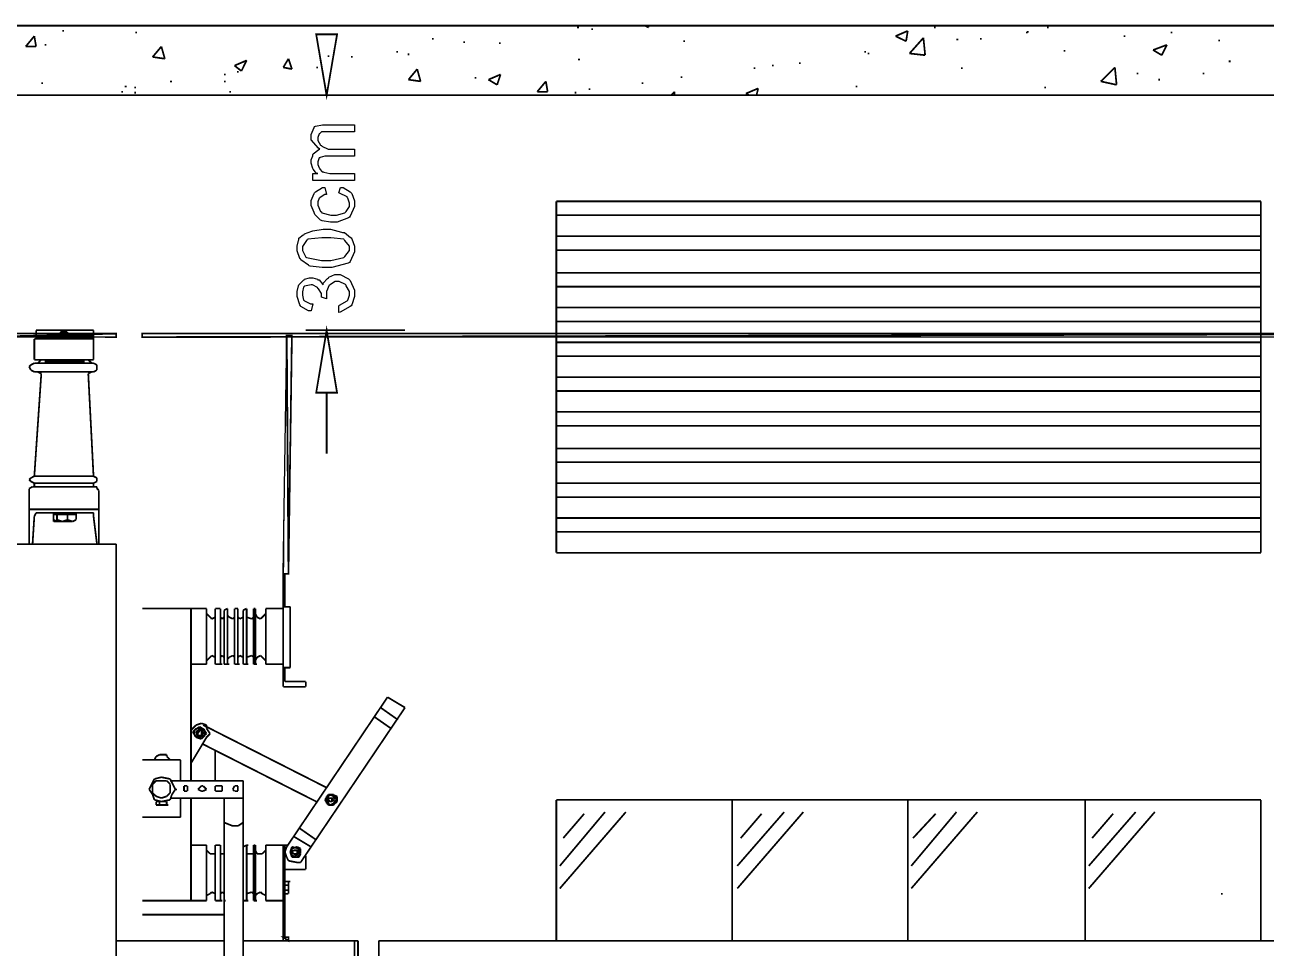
# Model space of a CAD drawing. Extents: x 219 to 1226, y 175 to 465.
# Drawn here: x 317.16 to 347.42, y 239.62 to 262.12 of the extents above; entities that cross this region are included whole.
import ezdxf

# ---------------------------------------------------------------- set-up
doc = ezdxf.new("R2010")
doc.units = 0
doc.header["$MEASUREMENT"] = 0
for name, color, linetype in [('C00-00-00-BLACK', 7, 'Continuous'), ('C00-7E-FF', 150, 'Continuous'), ('C00-FF-00', 3, 'Continuous'), ('C00-FF-FF', 4, 'Continuous'), ('CFF-00-00', 1, 'Continuous'), ('CFF-7E-00', 30, 'Continuous')]:
    doc.layers.add(name, color=color, linetype=linetype)

msp = doc.modelspace()

# ---------------------------------------------------------------- linework, layer by layer
at = {"layer": 'C00-00-00-BLACK', "const_width": 0.0423}
for points in [[(232.744, 262.098), (408.666, 262.098)], [(330.628, 262.055), (330.674, 262.055)], [(332.285, 262.098), (332.369, 262.055)], [(332.369, 262.055), (332.369, 262.098)], [(334.404, 262.098), (334.488, 262.098)], [(334.488, 262.098), (334.447, 262.098)], [(339.325, 262.055), (339.368, 262.055)], [(342.08, 262.055), (342.122, 262.055)], [(317.186, 261.59), (317.396, 261.844)], [(317.439, 261.59), (317.396, 261.844)], [(318.077, 261.971), (318.118, 261.971)], [(319.857, 261.929), (319.899, 261.929)], [(327.109, 261.802), (327.109, 261.759)], [(330.97, 262.014), (331.011, 262.014)], [(338.391, 261.844), (338.687, 261.971)], [(338.391, 261.844), (338.646, 261.718)], [(338.646, 261.718), (338.687, 261.971)], [(338.73, 261.421), (339.069, 261.802)], [(339.111, 261.379), (339.069, 261.802)], [(339.875, 261.759), (339.917, 261.759)], [(340.469, 261.802), (340.469, 261.759)], [(341.571, 261.929), (341.614, 261.929)], [(341.614, 261.971), (341.614, 261.929)], [(343.947, 261.844), (343.99, 261.844)], [(345.093, 261.929), (345.135, 261.929)], [(346.279, 261.759), (346.279, 261.718)], [(317.186, 261.59), (317.439, 261.59)], [(317.65, 261.632), (317.692, 261.632)], [(320.28, 261.336), (320.493, 261.59)], [(320.577, 261.293), (320.493, 261.59)], [(326.217, 261.463), (326.26, 261.463)], [(327.874, 261.718), (327.874, 261.675)], [(328.721, 261.675), (328.762, 261.675)], [(333.216, 261.718), (333.259, 261.718)], [(337.626, 261.463), (337.669, 261.463)], [(342.505, 261.505), (342.505, 261.463)], [(344.668, 261.505), (345.005, 261.632)], [(344.668, 261.505), (344.879, 261.379)], [(344.879, 261.379), (345.005, 261.632)], [(320.28, 261.336), (320.577, 261.293)], [(322.276, 261.125), (322.572, 261.252)], [(322.276, 261.125), (322.444, 260.994)], [(322.444, 260.994), (322.572, 261.252)], [(323.464, 261.082), (323.591, 261.293)], [(323.675, 261.04), (323.591, 261.293)], [(324.564, 261.379), (324.564, 261.336)], [(325.117, 261.336), (325.159, 261.336)], [(326.516, 261.421), (326.516, 261.379)], [(330.674, 261.293), (330.674, 261.252)], [(335.38, 261.125), (335.422, 261.125)], [(336.058, 261.209), (336.058, 261.166)], [(337.711, 261.421), (337.754, 261.421)], [(338.73, 261.421), (339.111, 261.379)], [(346.535, 261.252), (346.535, 261.209)], [(322.021, 260.91), (322.064, 260.91)], [(322.36, 260.994), (322.36, 260.953)], [(323.464, 261.082), (323.675, 261.04)], [(324.267, 261.082), (324.31, 261.082)], [(326.516, 260.783), (326.729, 261.04)], [(326.812, 260.741), (326.729, 261.04)], [(328.128, 260.826), (328.17, 260.826)], [(328.466, 260.783), (328.762, 260.91)], [(328.678, 260.657), (328.762, 260.91)], [(333.173, 260.868), (333.173, 260.826)], [(334.954, 261.082), (334.954, 261.04)], [(340.003, 261.082), (340.003, 261.04)], [(343.394, 260.741), (343.736, 261.082)], [(343.778, 260.657), (343.736, 261.082)], [(344.286, 260.953), (344.286, 260.91)], [(345.897, 260.953), (345.897, 260.91)], [(317.566, 260.698), (317.609, 260.698)], [(319.602, 260.614), (319.645, 260.614)], [(319.857, 260.614), (319.857, 260.571)], [(320.706, 260.741), (320.749, 260.741)], [(322.021, 260.741), (322.064, 260.741)], [(326.516, 260.783), (326.812, 260.741)], [(328.466, 260.783), (328.678, 260.657)], [(329.654, 260.487), (329.866, 260.741)], [(329.909, 260.487), (329.866, 260.741)], [(330.927, 260.571), (330.927, 260.53)], [(332.2, 260.698), (332.242, 260.698)], [(334.743, 260.445), (335.042, 260.571)], [(334.999, 260.402), (335.042, 260.571)], [(337.415, 260.614), (337.458, 260.614)], [(342.037, 260.614), (342.037, 260.571)], [(343.394, 260.741), (343.778, 260.657)], [(344.795, 260.783), (344.836, 260.783)], [(242.202, 260.402), (399.208, 260.402)], [(319.518, 260.487), (319.561, 260.487)], [(319.857, 260.487), (319.857, 260.445)], [(322.148, 260.487), (322.19, 260.487)], [(324.48, 260.402), (324.522, 260.402)], [(325.625, 260.402), (325.667, 260.402)], [(329.654, 260.487), (329.909, 260.487)], [(330.585, 260.487), (330.585, 260.445)], [(332.92, 260.402), (333.004, 260.487)], [(333.004, 260.402), (333.004, 260.487)], [(334.743, 260.445), (334.827, 260.402)], [(342.08, 260.402), (342.122, 260.402)], [(330.12, 249.255), (330.12, 257.818)], [(347.297, 257.818), (330.12, 257.818)], [(347.297, 249.255), (347.297, 257.818)], [(347.297, 249.255), (347.297, 257.818)], [(317.396, 254.468), (317.396, 253.959)], [(317.396, 254.468), (318.839, 254.468)], [(317.439, 254.51), (317.439, 254.679)], [(317.439, 254.679), (318.839, 254.679)], [(317.439, 254.679), (317.439, 254.468)], [(317.439, 254.552), (318.839, 254.552)], [(317.439, 254.51), (318.839, 254.51)], [(318.204, 254.637), (318.034, 254.637)], [(318.034, 254.552), (318.034, 254.637)], [(318.034, 254.637), (318.077, 254.637)], [(318.077, 254.637), (318.161, 254.637)], [(318.161, 254.637), (318.077, 254.637)], [(318.077, 254.51), (318.077, 254.468)], [(318.204, 254.637), (318.161, 254.637)], [(318.161, 254.51), (318.161, 254.468)], [(318.204, 254.552), (318.204, 254.637)], [(318.839, 254.51), (318.839, 254.679)], [(318.839, 254.679), (318.839, 254.468)], [(318.839, 254.468), (318.839, 253.959)], [(317.396, 253.875), (317.312, 253.832)], [(317.396, 253.959), (318.839, 253.959)], [(317.396, 253.875), (318.839, 253.875)], [(317.396, 253.875), (317.482, 253.875)], [(317.482, 253.875), (317.566, 253.959)], [(317.65, 253.917), (318.627, 253.917)], [(318.796, 253.875), (318.711, 253.959)], [(318.839, 253.875), (318.796, 253.875)], [(318.923, 253.832), (318.839, 253.875)], [(317.312, 253.832), (317.27, 253.79)], [(317.27, 253.79), (317.312, 253.706)], [(317.312, 253.706), (317.396, 253.663)], [(317.396, 253.663), (318.839, 253.663)], [(317.396, 253.663), (317.482, 253.663)], [(317.566, 253.62), (317.396, 251.121)], [(317.482, 253.663), (317.566, 253.62)], [(317.65, 253.663), (318.627, 253.663)], [(318.796, 253.663), (318.711, 253.62)], [(318.839, 251.121), (318.711, 253.62)], [(318.839, 253.663), (318.796, 253.663)], [(318.839, 253.663), (318.923, 253.706)], [(318.923, 253.79), (318.923, 253.832)], [(318.923, 253.706), (318.923, 253.79)], [(317.312, 251.078), (317.27, 251.037)], [(317.27, 251.037), (317.312, 250.994)], [(317.353, 250.864), (317.27, 250.821)], [(317.396, 251.121), (317.312, 251.078)], [(317.312, 250.994), (317.396, 250.951)], [(317.353, 250.864), (318.923, 250.864)], [(317.396, 251.121), (318.839, 251.121)], [(317.396, 250.864), (317.396, 250.951)], [(317.396, 250.951), (318.839, 250.951)], [(318.923, 251.078), (318.839, 251.121)], [(318.839, 250.951), (318.923, 250.994)], [(318.839, 250.864), (318.839, 250.951)], [(318.923, 251.037), (318.923, 251.078)], [(318.923, 250.994), (318.923, 251.037)], [(318.923, 250.821), (318.923, 250.864)], [(317.27, 250.821), (317.27, 250.779)], [(317.27, 249.467), (317.27, 250.779)], [(318.966, 250.779), (318.923, 250.821)], [(318.966, 249.467), (318.966, 250.779)], [(318.966, 250.313), (317.27, 250.313)], [(317.439, 250.229), (317.396, 250.145)], [(317.523, 250.229), (317.439, 250.229)], [(317.523, 250.229), (318.754, 250.229)], [(317.865, 250.059), (317.865, 250.229)], [(318.415, 250.059), (318.415, 250.229)], [(318.839, 250.229), (318.754, 250.229)], [(318.839, 250.145), (318.839, 250.229)], [(317.353, 249.467), (317.396, 250.145)], [(317.865, 250.186), (318.415, 250.186)], [(317.865, 250.059), (317.865, 250.017)], [(317.865, 250.059), (317.949, 250.017)], [(317.865, 250.017), (318.331, 250.017)], [(317.949, 250.059), (317.949, 250.186)], [(317.949, 250.017), (317.949, 250.059)], [(317.949, 250.059), (318.077, 250.017)], [(318.077, 250.017), (318.204, 250.059)], [(318.204, 250.059), (318.204, 250.186)], [(318.204, 250.059), (318.331, 250.017)], [(318.415, 250.059), (318.331, 250.017)], [(318.331, 250.017), (318.415, 250.059)], [(318.923, 249.467), (318.839, 250.145)], [(319.392, 249.467), (316.847, 249.467)], [(319.392, 249.467), (319.392, 208.943)], [(330.12, 249.255), (347.297, 249.255)], [(323.464, 248.745), (323.464, 245.99)], [(323.464, 248.745), (323.505, 248.745)], [(323.505, 248.745), (323.505, 247.94)], [(320.027, 247.897), (321.595, 247.897)], [(321.215, 247.897), (321.215, 243.701)], [(321.595, 247.897), (321.595, 246.541)], [(321.849, 247.897), (321.807, 247.897)], [(321.807, 247.897), (321.807, 247.856)], [(321.807, 247.856), (321.807, 246.541)], [(321.934, 247.897), (321.849, 247.897)], [(321.934, 247.856), (321.934, 247.897)], [(321.934, 247.856), (321.934, 246.541)], [(322.106, 247.897), (322.021, 247.856)], [(322.021, 247.856), (322.021, 246.541)], [(322.106, 247.856), (322.106, 247.897)], [(322.106, 247.856), (322.106, 246.541)], [(322.36, 247.897), (322.276, 247.897)], [(322.276, 247.897), (322.317, 247.897)], [(322.276, 247.897), (322.276, 247.856)], [(322.276, 247.856), (322.276, 246.541)], [(322.36, 247.856), (322.36, 247.897)], [(322.36, 247.856), (322.36, 246.541)], [(322.572, 247.897), (322.487, 247.856)], [(322.487, 247.856), (322.487, 246.541)], [(322.572, 247.856), (322.572, 247.897)], [(322.572, 247.856), (322.572, 246.541)], [(322.783, 247.897), (322.742, 247.897)], [(322.742, 247.897), (322.783, 247.897)], [(322.742, 247.897), (322.742, 247.856)], [(322.742, 247.856), (322.742, 246.541)], [(322.783, 247.856), (322.783, 247.897)], [(322.783, 247.856), (322.783, 246.541)], [(323.038, 247.897), (323.038, 246.541)], [(323.038, 247.897), (323.464, 247.897)], [(323.464, 247.94), (323.633, 247.94)], [(323.633, 247.94), (323.633, 246.456)], [(321.595, 247.771), (321.681, 247.686)], [(321.681, 247.686), (321.722, 247.644)], [(321.722, 247.644), (321.807, 247.686)], [(321.807, 247.686), (321.807, 247.771)], [(321.934, 247.729), (321.934, 247.686)], [(321.934, 247.686), (321.977, 247.644)], [(321.977, 247.644), (322.021, 247.686)], [(322.021, 247.686), (322.021, 247.729)], [(322.106, 247.729), (322.148, 247.686)], [(322.148, 247.686), (322.233, 247.644)], [(322.233, 247.644), (322.276, 247.686)], [(322.276, 247.686), (322.276, 247.729)], [(322.36, 247.729), (322.36, 247.686)], [(322.36, 247.686), (322.403, 247.644)], [(322.403, 247.644), (322.487, 247.686)], [(322.487, 247.686), (322.487, 247.729)], [(322.572, 247.729), (322.572, 247.686)], [(322.572, 247.686), (322.699, 247.644)], [(322.699, 247.644), (322.742, 247.686)], [(322.742, 247.686), (322.742, 247.729)], [(322.783, 247.771), (322.826, 247.686)], [(322.826, 247.686), (322.91, 247.644)], [(322.91, 247.644), (322.953, 247.686)], [(322.953, 247.686), (323.038, 247.771)], [(321.681, 246.709), (321.595, 246.626)], [(321.722, 246.752), (321.681, 246.709)], [(321.807, 246.709), (321.722, 246.752)], [(321.807, 246.626), (321.807, 246.709)], [(321.977, 246.752), (321.934, 246.709)], [(321.934, 246.709), (321.934, 246.668)], [(322.021, 246.709), (321.977, 246.752)], [(322.021, 246.668), (322.021, 246.709)], [(322.148, 246.709), (322.106, 246.668)], [(322.233, 246.752), (322.148, 246.709)], [(322.276, 246.709), (322.233, 246.752)], [(322.276, 246.668), (322.276, 246.709)], [(322.403, 246.752), (322.36, 246.709)], [(322.36, 246.709), (322.36, 246.668)], [(322.487, 246.709), (322.403, 246.752)], [(322.487, 246.668), (322.487, 246.709)], [(322.699, 246.752), (322.572, 246.709)], [(322.572, 246.709), (322.572, 246.668)], [(322.742, 246.709), (322.699, 246.752)], [(322.742, 246.668), (322.742, 246.709)], [(322.826, 246.709), (322.783, 246.626)], [(322.91, 246.752), (322.826, 246.709)], [(322.953, 246.709), (322.91, 246.752)], [(323.038, 246.626), (322.953, 246.709)], [(321.215, 246.541), (321.595, 246.541)], [(321.807, 246.541), (321.849, 246.541)], [(321.807, 246.541), (321.934, 246.541)], [(321.934, 246.541), (321.977, 246.541)], [(322.021, 246.541), (322.106, 246.541)], [(322.106, 246.541), (322.148, 246.541)], [(322.106, 246.541), (322.148, 246.541)], [(322.276, 246.541), (322.317, 246.541)], [(322.276, 246.541), (322.36, 246.541)], [(322.36, 246.541), (322.403, 246.541)], [(322.487, 246.541), (322.572, 246.541)], [(322.572, 246.541), (322.614, 246.541)], [(322.572, 246.541), (322.614, 246.541)], [(322.742, 246.541), (322.783, 246.541)], [(322.742, 246.541), (322.783, 246.541)], [(322.783, 246.541), (322.826, 246.541)], [(323.038, 246.541), (323.464, 246.541)], [(323.633, 246.456), (323.464, 246.456)], [(323.505, 246.117), (323.505, 246.456)], [(324.014, 245.99), (323.464, 245.99)], [(324.014, 246.117), (323.505, 246.117)], [(324.014, 246.117), (324.014, 245.99)], [(326.006, 245.737), (323.548, 242.09)], [(326.432, 245.483), (326.006, 245.737)], [(326.432, 245.483), (323.971, 241.837)], [(325.837, 245.483), (326.26, 245.185)], [(321.469, 245.101), (321.342, 245.058)], [(321.595, 245.058), (321.469, 245.101)], [(325.667, 245.271), (326.09, 244.975)], [(321.256, 244.975), (321.215, 244.932)], [(321.342, 245.058), (321.256, 244.975)], [(321.342, 244.975), (321.256, 244.889)], [(321.256, 244.889), (321.342, 244.76)], [(321.426, 245.017), (321.299, 244.932)], [(321.299, 244.932), (321.299, 244.805)], [(321.299, 244.805), (321.342, 244.76)], [(321.469, 244.975), (321.342, 244.805)], [(321.511, 244.975), (321.342, 244.975)], [(321.384, 244.932), (321.342, 244.889)], [(321.342, 244.889), (321.384, 244.805)], [(321.342, 244.805), (321.384, 244.805)], [(321.342, 244.805), (321.469, 244.76)], [(321.469, 244.932), (321.384, 244.932)], [(321.384, 244.889), (321.384, 244.848)], [(321.384, 244.848), (321.384, 244.805)], [(321.384, 244.805), (321.469, 244.805)], [(321.384, 244.805), (321.469, 244.805)], [(321.553, 244.932), (321.426, 245.017)], [(321.553, 244.805), (321.469, 244.975)], [(321.469, 244.889), (321.469, 244.932)], [(321.511, 244.889), (321.469, 244.932)], [(321.469, 244.932), (321.511, 244.932)], [(321.469, 244.848), (321.469, 244.889)], [(321.469, 244.805), (321.511, 244.889)], [(321.469, 244.805), (321.469, 244.848)], [(321.469, 244.76), (321.595, 244.848)], [(321.469, 244.76), (321.511, 244.805)], [(321.469, 244.805), (321.511, 244.805)], [(321.511, 245.058), (324.522, 243.532)], [(321.595, 244.848), (321.511, 244.975)], [(321.511, 244.805), (321.553, 244.805)], [(321.511, 244.76), (321.553, 244.805)], [(321.553, 244.805), (321.553, 244.932)], [(321.595, 244.975), (321.595, 245.058)], [(321.681, 244.848), (321.595, 244.975)], [(321.595, 244.76), (321.681, 244.848)], [(321.595, 244.76), (321.215, 244.126)], [(321.342, 244.76), (321.469, 244.76)], [(321.342, 244.76), (321.469, 244.718)], [(321.469, 244.718), (321.511, 244.76)], [(321.511, 244.59), (324.267, 243.194)], [(320.027, 244.21), (320.96, 244.21)], [(320.365, 244.294), (320.323, 244.21)], [(320.45, 244.336), (320.365, 244.294)], [(320.493, 244.336), (320.45, 244.336)], [(320.622, 244.336), (320.493, 244.336)], [(320.622, 244.294), (320.622, 244.336)], [(320.706, 244.21), (320.622, 244.294)], [(320.96, 244.21), (320.96, 243.701)], [(321.807, 244.422), (321.807, 243.701)], [(320.28, 243.66), (320.195, 243.49)], [(320.323, 243.744), (320.28, 243.66)], [(320.365, 243.701), (320.28, 243.617)], [(320.28, 243.617), (320.28, 243.49)], [(320.493, 243.787), (320.323, 243.744)], [(320.493, 243.701), (320.365, 243.701)], [(320.706, 243.744), (320.493, 243.787)], [(320.622, 243.701), (320.493, 243.701)], [(320.706, 243.617), (320.622, 243.701)], [(320.749, 243.66), (320.706, 243.744)], [(320.706, 243.701), (322.487, 243.701)], [(320.706, 243.49), (320.706, 243.617)], [(320.833, 243.49), (320.749, 243.66)], [(321.088, 243.574), (321.045, 243.574)], [(321.045, 243.574), (321.045, 243.49)], [(321.13, 243.574), (321.088, 243.574)], [(321.13, 243.49), (321.13, 243.574)], [(321.469, 243.574), (321.384, 243.49)], [(321.511, 243.574), (321.469, 243.574)], [(321.469, 243.574), (321.511, 243.574)], [(321.595, 243.49), (321.511, 243.574)], [(321.934, 243.574), (321.807, 243.574)], [(321.807, 243.574), (321.807, 243.49)], [(321.977, 243.574), (321.934, 243.574)], [(321.977, 243.49), (321.977, 243.574)], [(322.276, 243.574), (322.233, 243.49)], [(322.36, 243.574), (322.276, 243.574)], [(322.276, 243.574), (322.317, 243.574)], [(322.36, 243.49), (322.36, 243.574)], [(322.487, 243.701), (322.487, 232.767)], [(320.195, 243.49), (320.28, 243.364)], [(320.28, 243.49), (320.28, 243.405)], [(320.28, 243.405), (320.365, 243.321)], [(320.28, 243.364), (320.323, 243.235)], [(320.365, 243.321), (320.493, 243.278)], [(320.493, 243.278), (320.622, 243.321)], [(320.622, 243.321), (320.706, 243.405)], [(320.706, 243.405), (320.706, 243.49)], [(320.706, 243.235), (320.749, 243.364)], [(320.706, 243.278), (322.487, 243.278)], [(320.749, 243.364), (320.833, 243.49)], [(320.96, 243.278), (320.96, 242.812)], [(321.045, 243.49), (321.045, 243.448)], [(321.045, 243.448), (321.088, 243.448)], [(321.088, 243.448), (321.13, 243.448)], [(321.13, 243.448), (321.13, 243.49)], [(321.215, 243.278), (321.215, 240.778)], [(321.384, 243.49), (321.469, 243.448)], [(321.469, 243.448), (321.511, 243.448)], [(321.469, 243.448), (321.511, 243.448)], [(321.511, 243.448), (321.595, 243.49)], [(321.807, 243.49), (321.807, 243.448)], [(321.807, 243.448), (321.934, 243.448)], [(321.934, 243.448), (321.977, 243.448)], [(321.977, 243.448), (321.977, 243.49)], [(322.021, 243.278), (322.021, 233.19)], [(322.233, 243.49), (322.276, 243.448)], [(322.276, 243.448), (322.36, 243.448)], [(322.276, 243.448), (322.317, 243.448)], [(322.36, 243.448), (322.36, 243.49)], [(324.564, 243.364), (324.48, 243.235)], [(324.649, 243.364), (324.522, 243.321)], [(324.564, 243.321), (324.522, 243.235)], [(324.522, 243.321), (324.522, 243.194)], [(324.606, 243.364), (324.564, 243.321)], [(324.692, 243.364), (324.564, 243.364)], [(324.606, 243.278), (324.564, 243.278)], [(324.564, 243.278), (324.564, 243.235)], [(324.692, 243.321), (324.606, 243.364)], [(324.649, 243.278), (324.606, 243.278)], [(324.649, 243.278), (324.606, 243.278)], [(324.776, 243.321), (324.649, 243.364)], [(324.649, 243.235), (324.649, 243.278)], [(324.649, 243.278), (324.692, 243.278)], [(324.692, 243.235), (324.649, 243.278)], [(324.776, 243.235), (324.692, 243.364)], [(324.733, 243.235), (324.692, 243.321)], [(324.776, 243.194), (324.776, 243.321)], [(320.323, 243.235), (320.493, 243.194)], [(320.622, 243.194), (320.365, 243.194)], [(320.365, 243.194), (320.365, 243.109)], [(320.622, 243.109), (320.365, 243.109)], [(320.365, 243.109), (320.45, 243.109)], [(320.365, 243.109), (320.407, 243.109)], [(320.45, 243.194), (320.45, 243.109)], [(320.45, 243.109), (320.493, 243.109)], [(320.45, 243.109), (320.622, 243.109)], [(320.493, 243.194), (320.706, 243.235)], [(320.622, 243.194), (320.622, 243.109)], [(320.622, 243.194), (320.622, 243.109)], [(320.622, 243.109), (320.664, 243.109)], [(320.622, 243.109), (320.664, 243.109)], [(320.622, 243.109), (320.664, 243.109)], [(324.48, 243.235), (324.564, 243.109)], [(324.522, 243.235), (324.564, 243.151)], [(324.522, 243.194), (324.522, 243.151)], [(324.522, 243.151), (324.606, 243.109)], [(324.564, 243.235), (324.606, 243.194)], [(324.564, 243.235), (324.564, 243.194)], [(324.564, 243.194), (324.606, 243.194)], [(324.564, 243.151), (324.606, 243.109)], [(324.564, 243.109), (324.692, 243.109)], [(324.606, 243.194), (324.649, 243.194)], [(324.606, 243.194), (324.649, 243.194)], [(324.606, 243.194), (324.649, 243.194)], [(324.606, 243.109), (324.692, 243.151)], [(324.606, 243.109), (324.733, 243.151)], [(324.649, 243.194), (324.649, 243.235)], [(324.649, 243.194), (324.692, 243.235)], [(324.692, 243.151), (324.733, 243.235)], [(324.692, 243.109), (324.776, 243.235)], [(324.733, 243.151), (324.776, 243.194)], [(330.12, 239.801), (330.12, 243.235)], [(330.12, 243.235), (347.297, 243.235)], [(334.404, 239.801), (334.404, 243.235)], [(338.687, 239.801), (338.687, 243.235)], [(343.014, 239.801), (343.014, 243.235)], [(347.297, 243.235), (347.297, 239.801)], [(320.027, 242.812), (320.96, 242.812)], [(322.021, 242.683), (322.233, 242.599)], [(322.36, 242.599), (322.487, 242.683)], [(330.205, 241.625), (331.308, 242.939)], [(330.205, 241.075), (331.816, 242.939)], [(330.289, 242.303), (330.801, 242.898)], [(334.531, 241.075), (336.142, 242.939)], [(334.531, 241.625), (335.676, 242.939)], [(334.615, 242.303), (335.126, 242.898)], [(338.772, 241.625), (339.875, 242.939)], [(338.772, 241.075), (340.383, 242.939)], [(338.815, 242.303), (339.368, 242.898)], [(343.098, 241.075), (344.709, 242.939)], [(343.098, 241.625), (344.243, 242.939)], [(343.182, 242.303), (343.694, 242.898)], [(322.233, 242.599), (322.36, 242.599)], [(323.844, 242.556), (324.267, 242.26)], [(321.215, 242.133), (321.595, 242.133)], [(321.595, 242.133), (321.595, 240.778)], [(321.934, 242.133), (321.807, 242.133)], [(321.807, 242.133), (321.807, 242.09)], [(321.807, 242.09), (321.807, 240.778)], [(321.934, 242.09), (321.934, 242.133)], [(321.934, 242.09), (321.934, 240.778)], [(322.021, 242.133), (322.021, 242.09)], [(322.021, 242.09), (322.021, 240.778)], [(322.572, 242.133), (322.487, 242.09)], [(322.487, 242.09), (322.487, 240.778)], [(322.572, 242.09), (322.572, 242.133)], [(322.572, 242.133), (322.614, 242.133)], [(322.572, 242.09), (322.572, 240.778)], [(322.783, 242.133), (322.742, 242.133)], [(322.742, 242.133), (322.742, 242.09)], [(322.742, 242.09), (322.742, 240.778)], [(322.783, 242.09), (322.783, 242.133)], [(322.783, 242.09), (322.783, 240.778)], [(323.038, 242.133), (323.038, 240.778)], [(323.038, 242.133), (323.591, 242.133)], [(323.464, 242.133), (323.464, 239.887)], [(323.505, 242.133), (323.505, 239.887)], [(323.548, 242.09), (323.505, 241.964)], [(323.675, 242.09), (323.633, 241.964)], [(323.802, 242.09), (323.675, 242.048)], [(323.844, 242.048), (323.675, 242.09)], [(323.802, 242.09), (323.675, 242.048)], [(323.718, 242.344), (324.141, 242.09)], [(323.887, 242.048), (323.802, 242.09)], [(323.844, 242.048), (323.802, 242.09)], [(321.595, 242.006), (321.681, 241.921)], [(321.681, 241.921), (321.722, 241.921)], [(321.722, 241.921), (321.807, 241.921)], [(321.807, 241.921), (321.807, 242.006)], [(321.934, 241.964), (321.934, 241.921)], [(321.934, 241.921), (321.977, 241.921)], [(321.977, 241.921), (322.021, 241.921)], [(322.021, 241.921), (322.021, 241.964)], [(322.487, 241.921), (322.487, 241.964)], [(322.572, 241.964), (322.572, 241.921)], [(322.572, 241.921), (322.699, 241.921)], [(322.699, 241.921), (322.742, 241.921)], [(322.742, 241.921), (322.742, 241.964)], [(322.783, 242.006), (322.826, 241.921)], [(322.826, 241.921), (322.91, 241.921)], [(322.91, 241.921), (322.953, 241.921)], [(322.953, 241.921), (323.038, 242.006)], [(323.505, 241.964), (323.548, 241.837)], [(323.548, 241.837), (323.591, 241.751)], [(323.675, 242.048), (323.633, 241.964)], [(323.633, 241.964), (323.675, 241.837)], [(323.633, 241.964), (323.675, 241.878)], [(323.675, 242.048), (323.675, 241.921)], [(323.718, 242.006), (323.675, 241.964)], [(323.675, 241.964), (323.718, 241.921)], [(323.675, 241.921), (323.675, 241.878)], [(323.675, 241.878), (323.802, 241.837)], [(323.675, 241.878), (323.802, 241.837)], [(323.675, 241.837), (323.844, 241.837)], [(323.802, 242.006), (323.718, 242.006)], [(323.718, 241.921), (323.802, 241.921)], [(323.718, 241.921), (323.802, 241.878)], [(323.802, 241.964), (323.802, 242.006)], [(323.844, 241.964), (323.802, 242.006)], [(323.802, 242.006), (323.844, 242.006)], [(323.802, 241.921), (323.802, 241.964)], [(323.802, 241.921), (323.844, 241.964)], [(323.802, 241.921), (323.844, 241.921)], [(323.802, 241.921), (323.844, 241.921)], [(323.802, 241.878), (323.802, 241.921)], [(323.802, 241.837), (323.844, 241.878)], [(323.802, 241.837), (323.844, 241.878)], [(323.887, 241.921), (323.844, 242.048)], [(323.887, 241.964), (323.844, 242.048)], [(323.844, 241.878), (323.887, 241.964)], [(323.844, 241.878), (323.887, 241.921)], [(323.844, 241.837), (323.887, 241.921)], [(323.887, 241.921), (323.887, 242.048)], [(323.887, 241.71), (323.971, 241.837)], [(324.014, 241.878), (324.014, 241.541)], [(324.014, 241.541), (323.505, 241.541)], [(323.591, 241.751), (323.802, 241.71)], [(323.802, 241.71), (323.887, 241.71)], [(323.505, 241.244), (323.591, 241.244)], [(323.505, 241.159), (323.591, 241.159)], [(323.591, 241.244), (323.591, 240.989)], [(323.591, 241.202), (323.591, 241.244)], [(323.591, 241.244), (323.633, 241.244)], [(323.591, 241.159), (323.591, 241.202)], [(323.591, 241.032), (323.591, 241.159)], [(321.681, 240.948), (321.595, 240.905)], [(321.722, 240.989), (321.681, 240.948)], [(321.807, 240.948), (321.722, 240.989)], [(321.807, 240.905), (321.807, 240.948)], [(321.977, 240.989), (321.934, 240.948)], [(321.934, 240.948), (321.934, 240.905)], [(322.021, 240.948), (321.977, 240.989)], [(322.021, 240.905), (322.021, 240.948)], [(322.487, 240.905), (322.487, 240.948)], [(322.699, 240.989), (322.572, 240.948)], [(322.572, 240.948), (322.572, 240.905)], [(322.742, 240.948), (322.699, 240.989)], [(322.742, 240.905), (322.742, 240.948)], [(322.826, 240.948), (322.783, 240.905)], [(322.91, 240.989), (322.826, 240.948)], [(322.953, 240.948), (322.91, 240.989)], [(323.038, 240.905), (322.953, 240.948)], [(323.505, 241.032), (323.591, 241.032)], [(323.505, 240.948), (323.591, 240.948)], [(323.591, 240.989), (323.591, 241.032)], [(323.591, 240.948), (323.591, 240.989)], [(323.591, 240.948), (323.591, 240.989)], [(321.595, 240.778), (320.027, 240.778)], [(321.807, 240.778), (321.849, 240.778)], [(321.807, 240.778), (321.934, 240.778)], [(321.934, 240.778), (321.977, 240.778)], [(322.021, 240.778), (322.064, 240.778)], [(322.487, 240.778), (322.572, 240.778)], [(322.572, 240.778), (322.614, 240.778)], [(322.572, 240.778), (322.614, 240.778)], [(322.742, 240.778), (322.783, 240.778)], [(322.742, 240.778), (322.783, 240.778)], [(322.783, 240.778), (322.826, 240.778)], [(323.038, 240.778), (323.464, 240.778)], [(323.464, 240.778), (323.038, 240.778)], [(320.027, 240.437), (322.021, 240.437)], [(319.392, 239.801), (322.021, 239.801)], [(322.487, 239.801), (325.287, 239.801)], [(323.464, 239.887), (323.505, 239.887)], [(323.675, 239.801), (323.505, 239.801)], [(325.202, 208.943), (325.202, 239.801)], [(325.287, 210.682), (325.287, 239.801)], [(325.794, 210.682), (325.794, 239.801)], [(325.794, 239.801), (357.179, 239.801)]]:
    msp.add_lwpolyline(points, dxfattribs=at)
at = {"layer": 'C00-7E-FF', "const_width": 0.0423}
for points in [[(324.267, 261.887), (324.776, 261.887), (324.522, 260.402), (324.267, 261.887)], [(324.267, 253.156), (324.776, 253.156), (324.522, 254.679), (324.267, 253.156)]]:
    msp.add_lwpolyline(points, close=True, dxfattribs=at)
at = {"layer": 'C00-7E-FF'}
for points in [[(324.267, 261.887), (324.776, 261.887), (324.522, 260.402), (324.267, 261.887)], [(324.267, 253.156), (324.776, 253.156), (324.522, 254.679), (324.267, 253.156)]]:
    msp.add_lwpolyline(points, close=True, dxfattribs=at)
at = {"layer": 'C00-7E-FF', "const_width": 0.0423}
for points in [[(326.686, 260.402), (324.014, 260.402)], [(326.432, 254.679), (324.014, 254.679)], [(324.522, 253.156), (324.522, 251.67)]]:
    msp.add_lwpolyline(points, dxfattribs=at)
at = {"layer": 'C00-FF-00', "const_width": 0.0423}
for points in [[(347.297, 257.479), (330.12, 257.479)], [(347.297, 256.968), (330.12, 256.968)], [(347.297, 256.629), (330.12, 256.629)], [(347.297, 256.079), (330.12, 256.079)], [(347.297, 255.74), (330.12, 255.74)], [(347.297, 255.233), (330.12, 255.233)], [(347.297, 254.891), (330.12, 254.891)], [(347.297, 254.382), (330.12, 254.382)], [(347.297, 254.045), (330.12, 254.045)], [(347.297, 253.536), (330.12, 253.536)], [(347.297, 253.197), (330.12, 253.197)], [(347.297, 252.687), (330.12, 252.687)], [(347.297, 252.348), (330.12, 252.348)], [(347.297, 251.799), (330.12, 251.799)], [(347.297, 251.46), (330.12, 251.46)], [(347.297, 250.951), (330.12, 250.951)], [(347.297, 250.609), (330.12, 250.609)], [(347.297, 250.102), (330.12, 250.102)], [(347.297, 249.763), (330.12, 249.763)]]:
    msp.add_lwpolyline(points, dxfattribs=at)
at = {"layer": 'C00-FF-FF', "const_width": 0.0423}
msp.add_lwpolyline([(346.321, 240.948), (346.363, 240.948)], dxfattribs=at)
at = {"layer": 'CFF-00-00', "const_width": 0.0423}
for points in [[(315.996, 254.595), (315.996, 254.51), (319.392, 254.595), (315.996, 254.595)], [(315.996, 254.51), (319.392, 254.595), (319.392, 254.51), (315.996, 254.51)], [(320.027, 254.595), (320.027, 254.51), (356.499, 254.595), (320.027, 254.595)], [(320.027, 254.51), (356.499, 254.595), (356.499, 254.51), (320.027, 254.51)], [(323.548, 254.552), (323.591, 248.745), (323.464, 248.745), (323.548, 254.552)], [(323.675, 254.552), (323.548, 254.552), (323.591, 248.745), (323.675, 254.552)], [(323.591, 239.801), (323.464, 239.887), (323.591, 239.887), (323.591, 239.801)], [(323.464, 239.801), (323.591, 239.801), (323.464, 239.887), (323.464, 239.801)]]:
    msp.add_lwpolyline(points, close=True, dxfattribs=at)
at = {"layer": 'CFF-00-00'}
for points in [[(315.996, 254.595), (315.996, 254.51), (319.392, 254.595), (315.996, 254.595)], [(315.996, 254.51), (319.392, 254.595), (319.392, 254.51), (315.996, 254.51)], [(320.027, 254.595), (320.027, 254.51), (356.499, 254.595), (320.027, 254.595)], [(320.027, 254.51), (356.499, 254.595), (356.499, 254.51), (320.027, 254.51)], [(323.548, 254.552), (323.591, 248.745), (323.464, 248.745), (323.548, 254.552)], [(323.675, 254.552), (323.548, 254.552), (323.591, 248.745), (323.675, 254.552)], [(323.464, 239.801), (323.591, 239.801), (323.464, 239.887), (323.464, 239.801)], [(323.591, 239.801), (323.464, 239.887), (323.591, 239.887), (323.591, 239.801)]]:
    msp.add_lwpolyline(points, close=True, dxfattribs=at)
at = {"layer": 'CFF-00-00', "const_width": 0.0423}
msp.add_lwpolyline([(320.833, 243.49), (320.876, 243.49)], dxfattribs=at)
msp.add_lwpolyline([(320.833, 243.49), (320.876, 243.49)], dxfattribs=at)
at = {"layer": 'CFF-7E-00'}
for points in [[(325.202, 258.325), (324.183, 258.325), (324.183, 258.494), (324.31, 258.494), (324.278, 258.494), (324.193, 258.601), (324.183, 258.621), (324.183, 258.621), (324.141, 258.749), (324.141, 258.791), (324.141, 258.833), (324.183, 258.929), (324.183, 258.96), (324.193, 258.973), (324.331, 259.08), (324.353, 259.09), (324.321, 259.112), (324.141, 259.318), (324.141, 259.386), (324.141, 259.449), (324.215, 259.619), (324.226, 259.639), (324.247, 259.651), (324.42, 259.682), (324.48, 259.682), (325.202, 259.682), (325.202, 259.513), (324.564, 259.513), (324.521, 259.513), (324.426, 259.513), (324.395, 259.513), (324.395, 259.513), (324.353, 259.472), (324.353, 259.472), (324.342, 259.462), (324.31, 259.374), (324.31, 259.343), (324.31, 259.302), (324.373, 259.186), (324.395, 259.175), (324.405, 259.166), (324.555, 259.09), (324.606, 259.09), (325.202, 259.09), (325.202, 258.917), (324.522, 258.917), (324.48, 258.917), (324.362, 258.887), (324.353, 258.876), (324.342, 258.876), (324.31, 258.781), (324.31, 258.748), (324.31, 258.716), (324.342, 258.632), (324.353, 258.621), (324.353, 258.601), (324.415, 258.537), (324.437, 258.537), (324.457, 258.528), (324.601, 258.494), (324.649, 258.494), (325.202, 258.494), (325.202, 258.325)], [(324.819, 258.029), (324.86, 258.155), (324.923, 258.155), (325.096, 258.051), (325.117, 258.029), (325.138, 258.008), (325.202, 257.834), (325.202, 257.775), (325.202, 257.691), (325.096, 257.458), (325.075, 257.436), (325.053, 257.416), (324.781, 257.309), (324.692, 257.309), (324.617, 257.309), (324.416, 257.343), (324.395, 257.352), (324.373, 257.363), (324.235, 257.501), (324.226, 257.521), (324.215, 257.544), (324.141, 257.717), (324.141, 257.775), (324.141, 257.839), (324.215, 258.008), (324.226, 258.029), (324.247, 258.051), (324.42, 258.155), (324.48, 258.155), (324.522, 257.986), (324.48, 257.986), (324.362, 257.913), (324.353, 257.902), (324.342, 257.892), (324.31, 257.805), (324.31, 257.775), (324.31, 257.723), (324.373, 257.574), (324.395, 257.563), (324.405, 257.542), (324.62, 257.479), (324.692, 257.479), (324.766, 257.479), (324.969, 257.542), (324.991, 257.563), (325, 257.574), (325.075, 257.694), (325.075, 257.732), (325.075, 257.775), (325.042, 257.892), (325.032, 257.902), (325.021, 257.924), (324.839, 258.019), (324.819, 258.029)], [(324.522, 256.206), (324.416, 256.206), (324.118, 256.239), (324.098, 256.248), (324.076, 256.259), (323.896, 256.397), (323.887, 256.418), (323.865, 256.429), (323.802, 256.611), (323.802, 256.671), (323.802, 256.725), (323.833, 256.863), (323.844, 256.884), (323.844, 256.917), (323.949, 257.002), (323.971, 257.013), (323.981, 257.024), (324.161, 257.088), (324.183, 257.097), (324.183, 257.097), (324.437, 257.14), (324.522, 257.14), (324.617, 257.14), (324.883, 257.067), (324.905, 257.056), (324.958, 257.056), (325.106, 256.937), (325.117, 256.926), (325.138, 256.905), (325.202, 256.73), (325.202, 256.671), (325.202, 256.587), (325.096, 256.354), (325.075, 256.332), (325.043, 256.312), (324.652, 256.206), (324.522, 256.206)], [(324.522, 256.375), (324.628, 256.375), (324.937, 256.451), (324.948, 256.461), (324.969, 256.472), (325.075, 256.622), (325.075, 256.671), (325.075, 256.725), (324.969, 256.863), (324.948, 256.884), (324.937, 256.895), (324.626, 256.926), (324.522, 256.926), (324.405, 256.926), (324.066, 256.895), (324.056, 256.884), (324.034, 256.863), (323.93, 256.72), (323.93, 256.671), (323.93, 256.619), (324.003, 256.472), (324.014, 256.461), (324.034, 256.451), (324.399, 256.375), (324.522, 256.375)], [(324.819, 255.106), (324.819, 255.274), (324.839, 255.285), (325.021, 255.392), (325.032, 255.402), (325.042, 255.413), (325.075, 255.532), (325.075, 255.57), (325.075, 255.624), (325, 255.762), (324.991, 255.783), (324.98, 255.794), (324.827, 255.868), (324.776, 255.868), (324.733, 255.868), (324.616, 255.794), (324.606, 255.783), (324.584, 255.773), (324.522, 255.621), (324.522, 255.57), (324.522, 255.57), (324.522, 255.475), (324.522, 255.444), (324.395, 255.486), (324.395, 255.486), (324.395, 255.519), (324.395, 255.529), (324.395, 255.572), (324.32, 255.689), (324.31, 255.698), (324.299, 255.721), (324.179, 255.783), (324.141, 255.783), (324.141, 255.783), (323.981, 255.751), (323.971, 255.74), (323.96, 255.73), (323.93, 255.61), (323.93, 255.57), (323.93, 255.529), (323.96, 255.413), (323.971, 255.402), (323.981, 255.392), (324.132, 255.317), (324.183, 255.317), (324.141, 255.147), (324.077, 255.147), (323.896, 255.253), (323.887, 255.274), (323.865, 255.296), (323.802, 255.503), (323.802, 255.57), (323.802, 255.624), (323.833, 255.762), (323.844, 255.783), (323.854, 255.794), (323.96, 255.9), (323.971, 255.909), (323.981, 255.92), (324.1, 255.952), (324.141, 255.952), (324.182, 255.952), (324.299, 255.92), (324.31, 255.909), (324.342, 255.909), (324.426, 255.794), (324.437, 255.783), (324.437, 255.825), (324.541, 255.942), (324.564, 255.952), (324.573, 255.974), (324.725, 256.036), (324.776, 256.036), (324.85, 256.036), (325.053, 255.931), (325.075, 255.909), (325.096, 255.888), (325.202, 255.65), (325.202, 255.57), (325.202, 255.497), (325.138, 255.296), (325.117, 255.274), (325.096, 255.253), (324.85, 255.117), (324.819, 255.106)]]:
    msp.add_lwpolyline(points, close=True, dxfattribs=at)

doc.saveas('drawing.dxf')
